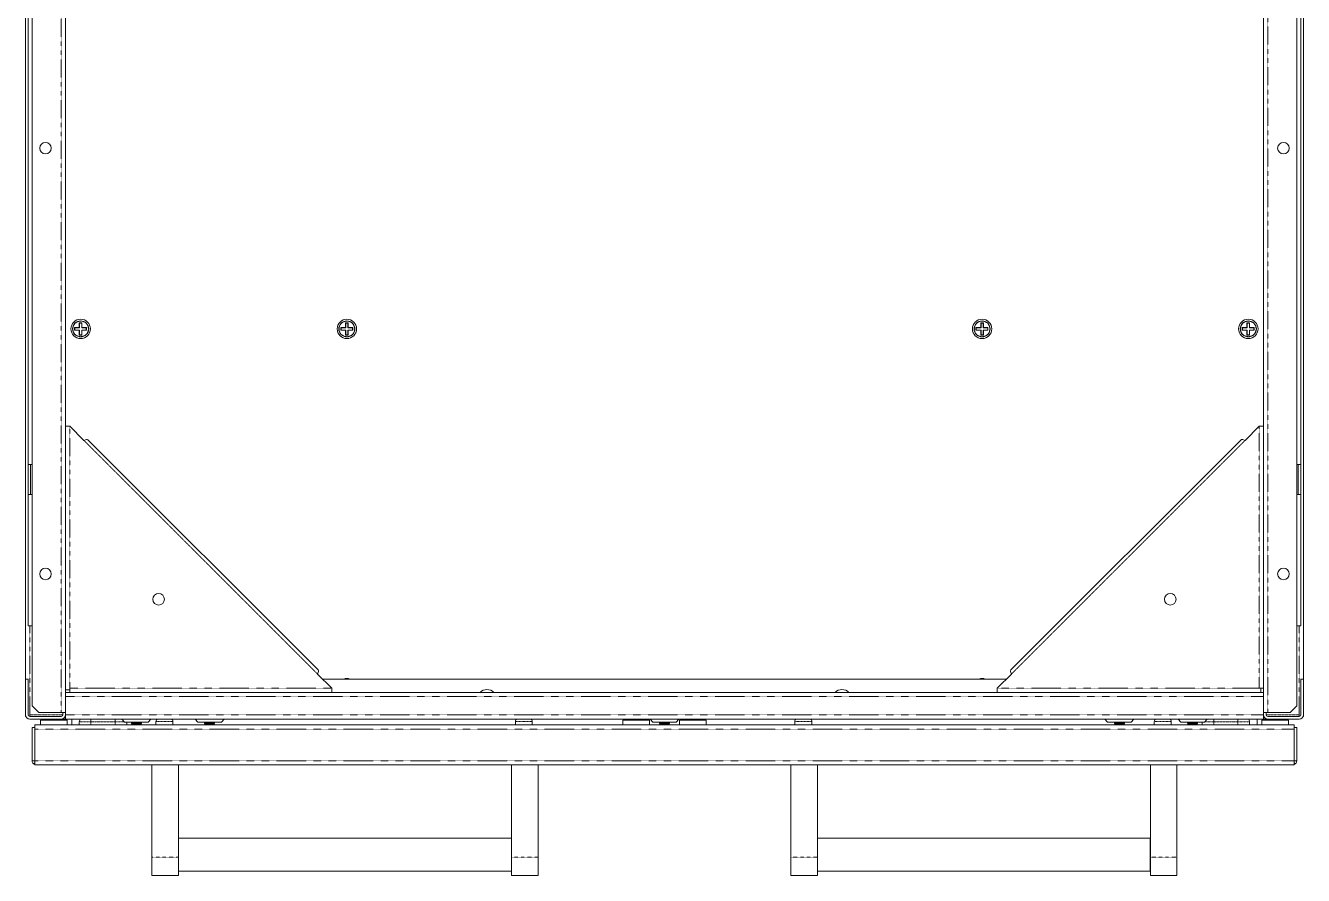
# Model space of a CAD drawing. Header units: millimetres. Extents: x 27602 to 523849, y 322139 to 568360.
# Drawn here: x 352338 to 376338, y 437678 to 453647 of the extents above; entities that cross this region are included whole.
import ezdxf

# ---------------------------------------------------------------- set-up
doc = ezdxf.new("R2010")
doc.units = ezdxf.units.MM
doc.linetypes.add('PHANTOM', pattern=[20, 10, -2, 2, -2, 2, -2])

msp = doc.modelspace()

# ---------------------------------------------------------------- linework, layer by layer
at = {"color": 7, "lineweight": 13, "ltscale": 0.03937}
for p, q in [((352338, 441367), (352338, 469569)), ((352463, 469492), (352463, 440867)), ((376213, 440867), (376213, 469492)), ((376338, 441367), (376338, 469569)), ((353088, 468696), (353088, 441038)), ((375588, 441117), (375588, 468617)), ((352386, 464835), (352386, 445398)), ((376290, 445398), (376290, 464835)), ((353088, 446117), (353088, 441165)), ((375588, 441196), (375588, 446117)), ((357834, 441539), (353511, 445862)), ((375166, 445862), (370843, 441539)), ((352386, 444835), (352386, 442367)), ((376290, 442367), (376290, 444835)), ((370759, 441367), (357917, 441367)), ((375588, 441117), (353088, 441117)), ((353167, 441117), (358088, 441117)), ((370588, 441117), (375540, 441117)), ((352510, 440505), (376164, 440505)), ((375588, 440617), (353088, 440617)), ((352541, 439755), (376133, 439755)), ((354713, 439755), (354713, 438020)), ((355213, 439755), (355213, 438020)), ((361463, 438020), (361463, 439755)), ((361963, 438020), (361963, 439755)), ((366713, 439755), (366713, 438020)), ((367213, 439755), (367213, 438020)), ((373463, 438020), (373463, 439755)), ((373963, 438020), (373963, 439755)), ((355213, 438380), (361462, 438380)), ((367213, 438380), (373462, 438380)), ((355213, 437755), (361462, 437755)), ((367213, 437755), (373462, 437755))]:
    msp.add_line(p, q, dxfattribs=at)
at = {"color": 7, "linetype": 'PHANTOM', "lineweight": 13, "ltscale": 0.03937}
for p, q in [((353009, 469492), (353009, 440742)), ((375667, 440742), (375667, 469492)), ((353167, 446117), (353167, 441196)), ((375509, 441196), (375509, 446117)), ((353433, 445851), (357823, 441461)), ((370854, 441461), (375244, 445851)), ((352417, 440696), (352417, 442367)), ((376259, 440696), (376259, 442367)), ((353167, 441196), (358088, 441196)), ((370588, 441196), (375509, 441196)), ((375588, 441038), (353088, 441038)), ((375588, 440696), (353088, 440696)), ((352510, 440426), (376164, 440426)), ((352510, 439834), (376164, 439834))]:
    msp.add_line(p, q, dxfattribs=at)
at = {"color": 7, "lineweight": 13, "ltscale": 0.00125}
for p, q in [((353258, 447972), (353258, 447922)), ((353398, 448062), (353348, 448062)), ((353483, 447922), (353483, 447972)), ((358258, 447972), (358258, 447922)), ((358398, 448062), (358348, 448062)), ((358483, 447922), (358483, 447972)), ((370188, 447972), (370188, 447922)), ((370328, 448062), (370278, 448062)), ((370413, 447922), (370413, 447972)), ((375188, 447972), (375188, 447922)), ((375328, 448062), (375278, 448062)), ((375413, 447922), (375413, 447972)), ((353348, 447832), (353398, 447832)), ((358348, 447832), (358398, 447832)), ((370278, 447832), (370328, 447832)), ((375278, 447832), (375328, 447832))]:
    msp.add_line(p, q, dxfattribs=at)
at = {"color": 7, "lineweight": 13, "ltscale": 0.00225}
for p, q in [((353348, 447972), (353258, 447972)), ((353258, 447922), (353348, 447922)), ((353353, 447967), (353263, 447967)), ((353263, 447926), (353353, 447926)), ((353348, 448062), (353348, 447972)), ((353348, 447922), (353348, 447832)), ((353353, 448057), (353353, 447967)), ((353353, 447926), (353353, 447836)), ((353394, 447967), (353394, 448057)), ((353394, 447836), (353394, 447926)), ((353398, 447972), (353398, 448062)), ((353398, 447832), (353398, 447922)), ((358348, 447972), (358258, 447972)), ((358258, 447922), (358348, 447922)), ((358353, 447967), (358263, 447967)), ((358263, 447926), (358353, 447926)), ((358348, 448062), (358348, 447972)), ((358348, 447922), (358348, 447832)), ((358353, 448057), (358353, 447967)), ((358353, 447926), (358353, 447836)), ((358394, 447967), (358394, 448057)), ((358394, 447836), (358394, 447926)), ((358398, 447972), (358398, 448062)), ((358398, 447832), (358398, 447922)), ((370278, 447972), (370188, 447972)), ((370188, 447922), (370278, 447922)), ((370283, 447967), (370193, 447967)), ((370193, 447926), (370283, 447926)), ((370278, 448062), (370278, 447972)), ((370278, 447922), (370278, 447832)), ((370283, 448057), (370283, 447967)), ((370283, 447926), (370283, 447836)), ((370324, 447967), (370324, 448057)), ((370324, 447836), (370324, 447926)), ((370328, 447972), (370328, 448062)), ((370328, 447832), (370328, 447922)), ((375278, 447972), (375188, 447972)), ((375188, 447922), (375278, 447922)), ((375283, 447967), (375193, 447967)), ((375193, 447926), (375283, 447926)), ((375278, 448062), (375278, 447972)), ((375278, 447922), (375278, 447832)), ((375283, 448057), (375283, 447967)), ((375283, 447926), (375283, 447836)), ((375324, 447967), (375324, 448057)), ((375324, 447836), (375324, 447926)), ((375328, 447972), (375328, 448062)), ((375328, 447832), (375328, 447922))]:
    msp.add_line(p, q, dxfattribs=at)
at = {"color": 7, "lineweight": 13, "ltscale": 0.000154644}
for p, q in [((353258, 447972), (353263, 447967)), ((353348, 448062), (353353, 448057)), ((353348, 447972), (353353, 447967)), ((353398, 448062), (353394, 448057)), ((353398, 447972), (353394, 447967)), ((353483, 447972), (353478, 447967)), ((358258, 447972), (358263, 447967)), ((358398, 448062), (358394, 448057)), ((358398, 447972), (358394, 447967)), ((353348, 447832), (353353, 447836)), ((353398, 447832), (353394, 447836)), ((358398, 447832), (358394, 447836))]:
    msp.add_line(p, q, dxfattribs=at)
at = {"color": 7, "lineweight": 13, "ltscale": 0.000154729}
for p, q in [((353258, 447922), (353263, 447926)), ((353348, 447922), (353353, 447926)), ((353398, 447922), (353394, 447926)), ((353483, 447922), (353478, 447926)), ((358258, 447922), (358263, 447926)), ((358398, 447922), (358394, 447926))]:
    msp.add_line(p, q, dxfattribs=at)
at = {"color": 7, "lineweight": 13, "ltscale": 0.001031}
for p, q in [((353263, 447967), (353263, 447926)), ((353394, 448057), (353353, 448057)), ((353478, 447926), (353478, 447967)), ((358263, 447967), (358263, 447926)), ((358394, 448057), (358353, 448057)), ((358478, 447926), (358478, 447967)), ((370193, 447967), (370193, 447926)), ((370324, 448057), (370283, 448057)), ((370408, 447926), (370408, 447967)), ((375193, 447967), (375193, 447926)), ((375324, 448057), (375283, 448057)), ((375408, 447926), (375408, 447967)), ((353353, 447836), (353394, 447836)), ((358353, 447836), (358394, 447836)), ((370283, 447836), (370324, 447836)), ((375283, 447836), (375324, 447836))]:
    msp.add_line(p, q, dxfattribs=at)
at = {"color": 7, "lineweight": 13, "ltscale": 0.002107}
for p, q in [((353478, 447967), (353394, 447967)), ((353394, 447926), (353478, 447926)), ((353483, 447972), (353398, 447972)), ((353398, 447922), (353483, 447922)), ((358478, 447967), (358394, 447967)), ((358394, 447926), (358478, 447926)), ((358483, 447972), (358398, 447972)), ((358398, 447922), (358483, 447922)), ((370408, 447967), (370324, 447967)), ((370324, 447926), (370408, 447926)), ((370413, 447972), (370328, 447972)), ((370328, 447922), (370413, 447922)), ((375408, 447967), (375324, 447967)), ((375324, 447926), (375408, 447926)), ((375413, 447972), (375328, 447972)), ((375328, 447922), (375413, 447922))]:
    msp.add_line(p, q, dxfattribs=at)
at = {"color": 7, "lineweight": 13, "ltscale": 0.000154623}
for p, q in [((358348, 448062), (358353, 448057)), ((358348, 447972), (358353, 447967)), ((358483, 447972), (358478, 447967)), ((370188, 447972), (370193, 447967)), ((370278, 448062), (370283, 448057)), ((370278, 447972), (370283, 447967)), ((370328, 448062), (370324, 448057)), ((370328, 447972), (370324, 447967)), ((370413, 447972), (370408, 447967)), ((375188, 447972), (375193, 447967)), ((375278, 448062), (375283, 448057)), ((375278, 447972), (375283, 447967)), ((375413, 447972), (375408, 447967)), ((358348, 447832), (358353, 447836)), ((370278, 447832), (370283, 447836)), ((370328, 447832), (370324, 447836)), ((375278, 447832), (375283, 447836))]:
    msp.add_line(p, q, dxfattribs=at)
at = {"color": 7, "lineweight": 13, "ltscale": 0.000154707}
for p, q in [((358348, 447922), (358353, 447926)), ((358483, 447922), (358478, 447926)), ((370188, 447922), (370193, 447926)), ((370278, 447922), (370283, 447926)), ((370328, 447922), (370324, 447926)), ((370413, 447922), (370408, 447926)), ((375188, 447922), (375193, 447926)), ((375278, 447922), (375283, 447926)), ((375413, 447922), (375408, 447926))]:
    msp.add_line(p, q, dxfattribs=at)
at = {"color": 7, "lineweight": 13, "ltscale": 0.000154665}
for p, q in [((375328, 448062), (375324, 448057)), ((375328, 447972), (375324, 447967)), ((375328, 447832), (375324, 447836))]:
    msp.add_line(p, q, dxfattribs=at)
at = {"color": 7, "lineweight": 13, "ltscale": 0.00015475}
msp.add_line((375328, 447922), (375324, 447926), dxfattribs=at)
at = {"color": 7, "lineweight": 13, "ltscale": 0.001975}
for p, q in [((353167, 446117), (353088, 446117)), ((375509, 446117), (375588, 446117)), ((353167, 441165), (353088, 441165)), ((358088, 441196), (358088, 441117)), ((370588, 441196), (370588, 441117)), ((375540, 441196), (375540, 441117)), ((375588, 441117), (375588, 441196)), ((353088, 441038), (353088, 441117)), ((375588, 441038), (375588, 441117)), ((353009, 440742), (353088, 440742)), ((353088, 440617), (353088, 440696)), ((375667, 440742), (375588, 440742)), ((375588, 440617), (375588, 440696)), ((352510, 440426), (352510, 440505)), ((353009, 440617), (353088, 440617)), ((376164, 440426), (376164, 440505)), ((352510, 439834), (352510, 439755)), ((376164, 439834), (376164, 439755))]:
    msp.add_line(p, q, dxfattribs=at)
at = {"color": 7, "lineweight": 13, "ltscale": 0.009375}
for p, q in [((353433, 445851), (353167, 446117)), ((375509, 446117), (375244, 445851)), ((358088, 441196), (357823, 441461)), ((370854, 441461), (370588, 441196))]:
    msp.add_line(p, q, dxfattribs=at)
at = {"color": 7, "lineweight": 13, "ltscale": 0.001925}
for p, q in [((352463, 445398), (352386, 445398)), ((376213, 445398), (376290, 445398)), ((352463, 444835), (352386, 444835)), ((376213, 444835), (376290, 444835)), ((352463, 442367), (352386, 442367)), ((376213, 442367), (376290, 442367))]:
    msp.add_line(p, q, dxfattribs=at)
at = {"color": 7, "lineweight": 13, "ltscale": 0.014062}
for p, q in [((352386, 444835), (352386, 445398)), ((352434, 444835), (352434, 445398)), ((376242, 445398), (376242, 444835)), ((376290, 445398), (376290, 444835))]:
    msp.add_line(p, q, dxfattribs=at)
at = {"color": 7, "lineweight": 13, "ltscale": 0.016775}
for p, q in [((352338, 440696), (352338, 441367)), ((352386, 440696), (352386, 441367)), ((376290, 440696), (376290, 441367)), ((376338, 440696), (376338, 441367))]:
    msp.add_line(p, q, dxfattribs=at)
at = {"color": 7, "lineweight": 13, "ltscale": 0.0012}
for p, q in [((352338, 441367), (352386, 441367)), ((376338, 441367), (376290, 441367)), ((352462, 440457), (352510, 440457)), ((376212, 440457), (376164, 440457)), ((376165, 440457), (376165, 440505)), ((352462, 439834), (352510, 439834)), ((376212, 439834), (376164, 439834))]:
    msp.add_line(p, q, dxfattribs=at)
at = {"color": 7, "lineweight": 13, "ltscale": 0.000775014}
for p, q in [((353167, 441196), (353167, 441165)), ((375509, 441196), (375540, 441196)), ((352338, 440665), (352338, 440696)), ((352417, 440665), (352417, 440696)), ((376259, 440665), (376259, 440696)), ((376259, 440696), (376259, 440665)), ((375540, 440617), (375509, 440617)), ((375540, 440617), (375509, 440617)), ((352510, 439755), (352541, 439755)), ((352510, 439755), (352541, 439755))]:
    msp.add_line(p, q, dxfattribs=at)
at = {"color": 7, "lineweight": 13, "ltscale": 0.000451216}
msp.add_line((353167, 441146), (353167, 441165), dxfattribs=at)
at = {"color": 7, "lineweight": 13, "ltscale": 0.000748762}
msp.add_line((353167, 441146), (353167, 441117), dxfattribs=at)
at = {"color": 7, "lineweight": 13, "ltscale": 0.000451156}
msp.add_line((375558, 441196), (375540, 441196), dxfattribs=at)
at = {"color": 7, "lineweight": 13, "ltscale": 0.000748822}
msp.add_line((375558, 441196), (375588, 441196), dxfattribs=at)
at = {"color": 7, "lineweight": 13, "ltscale": 0.00855}
for p, q in [((353088, 441038), (353088, 440696)), ((375588, 441038), (375588, 440696))]:
    msp.add_line(p, q, dxfattribs=at)
at = {"color": 7, "lineweight": 13, "ltscale": 0.000158385}
msp.add_line((352338, 440665), (352345, 440665), dxfattribs=at)
at = {"color": 7, "linetype": 'PHANTOM', "lineweight": 13, "ltscale": 0.015575}
msp.add_line((352417, 440696), (353040, 440696), dxfattribs=at)
at = {"color": 7, "lineweight": 13, "ltscale": 0.0148}
for p, q in [((353009, 440665), (352417, 440665)), ((375667, 440665), (376259, 440665)), ((353009, 440617), (352417, 440617)), ((375667, 440617), (376259, 440617))]:
    msp.add_line(p, q, dxfattribs=at)
at = {"color": 7, "lineweight": 13, "ltscale": 0.004419}
for p, q in [((352463, 440867), (352588, 440742)), ((376088, 440742), (376213, 440867))]:
    msp.add_line(p, q, dxfattribs=at)
at = {"color": 7, "lineweight": 13, "ltscale": 0.010525}
for p, q in [((352588, 440742), (353009, 440742)), ((376088, 440742), (375667, 440742))]:
    msp.add_line(p, q, dxfattribs=at)
at = {"color": 7, "lineweight": 13, "ltscale": 0.00115}
for p, q in [((353040, 440696), (353040, 440742)), ((375636, 440742), (375636, 440696))]:
    msp.add_line(p, q, dxfattribs=at)
at = {"color": 7, "linetype": 'PHANTOM', "lineweight": 13, "ltscale": 0.015574}
msp.add_line((375636, 440696), (376259, 440696), dxfattribs=at)
at = {"color": 7, "lineweight": 13, "ltscale": 0.000158415}
msp.add_line((376332, 440665), (376338, 440665), dxfattribs=at)
at = {"color": 7, "lineweight": 13, "ltscale": 0.00073056}
msp.add_line((376338, 440665), (376338, 440694), dxfattribs=at)
at = {"color": 7, "lineweight": 13, "ltscale": 0.015588}
for p, q in [((352462, 440457), (352462, 439834)), ((352510, 440457), (352510, 439834)), ((376212, 439834), (376212, 440457)), ((376213, 439834), (376213, 440457))]:
    msp.add_line(p, q, dxfattribs=at)
at = {"color": 7, "lineweight": 13, "ltscale": 0.014813}
for p, q in [((352510, 439834), (352510, 440426)), ((376164, 439834), (376164, 440426))]:
    msp.add_line(p, q, dxfattribs=at)
at = {"color": 7, "lineweight": 13, "ltscale": 0.0125}
for p, q in [((352619, 440598), (353119, 440598)), ((375555, 440598), (376055, 440598)), ((354713, 437678), (355213, 437678)), ((361963, 437678), (361463, 437678)), ((366713, 437678), (367213, 437678)), ((373963, 437678), (373463, 437678))]:
    msp.add_line(p, q, dxfattribs=at)
at = {"color": 7, "lineweight": 13, "ltscale": 0.002312}
for p, q in [((352619, 440505), (352619, 440598)), ((353119, 440505), (353119, 440598)), ((363556, 440598), (363556, 440505)), ((364056, 440598), (364056, 440505)), ((364620, 440598), (364620, 440505)), ((365120, 440598), (365120, 440505)), ((375555, 440505), (375555, 440598)), ((376055, 440505), (376055, 440598))]:
    msp.add_line(p, q, dxfattribs=at)
at = {"color": 7, "lineweight": 13, "ltscale": 0.000774984}
msp.add_line((353167, 440617), (353136, 440617), dxfattribs=at)
msp.add_line((353167, 440617), (353136, 440617), dxfattribs=at)
at = {"color": 7, "lineweight": 13, "ltscale": 0.002787}
for p, q in [((353206, 440617), (353206, 440505)), ((375470, 440617), (375470, 440505))]:
    msp.add_line(p, q, dxfattribs=at)
at = {"color": 7, "lineweight": 13, "ltscale": 0.001475}
for p, q in [((353348, 440505), (353348, 440564)), ((375327, 440505), (375327, 440564))]:
    msp.add_line(p, q, dxfattribs=at)
at = {"color": 7, "linetype": 'PHANTOM', "lineweight": 13, "ltscale": 0.005469}
for p, q in [((353567, 440564), (353348, 440564)), ((375327, 440564), (375108, 440564))]:
    msp.add_line(p, q, dxfattribs=at)
at = {"color": 7, "linetype": 'PHANTOM', "lineweight": 13, "ltscale": 0.001313}
for p, q in [((353567, 440564), (353567, 440617)), ((354020, 440564), (354020, 440617)), ((374656, 440564), (374656, 440617)), ((375108, 440564), (375108, 440617))]:
    msp.add_line(p, q, dxfattribs=at)
at = {"color": 7, "linetype": 'PHANTOM', "lineweight": 13, "ltscale": 0.001475}
for p, q in [((353567, 440505), (353567, 440564)), ((354020, 440505), (354020, 440564)), ((374656, 440505), (374656, 440564)), ((375108, 440505), (375108, 440564))]:
    msp.add_line(p, q, dxfattribs=at)
at = {"color": 7, "linetype": 'PHANTOM', "lineweight": 13, "ltscale": 0.011312}
for p, q in [((353567, 440564), (354020, 440564)), ((374656, 440564), (375108, 440564))]:
    msp.add_line(p, q, dxfattribs=at)
at = {"color": 7, "linetype": 'PHANTOM', "lineweight": 13, "ltscale": 0.004347}
msp.add_line((354194, 440564), (354020, 440564), dxfattribs=at)
at = {"color": 7, "lineweight": 13, "ltscale": 0.001888}
for p, q in [((354148, 440617), (354198, 440560)), ((354691, 440617), (354641, 440560)), ((355523, 440617), (355573, 440560)), ((356066, 440617), (356016, 440560)), ((364067, 440617), (364117, 440560)), ((364610, 440617), (364560, 440560)), ((372611, 440617), (372661, 440560)), ((373154, 440617), (373104, 440560)), ((373986, 440617), (374036, 440560)), ((374529, 440617), (374479, 440560))]:
    msp.add_line(p, q, dxfattribs=at)
at = {"color": 7, "lineweight": 13, "ltscale": 0.011094}
for p, q in [((354198, 440560), (354641, 440560)), ((355573, 440560), (356016, 440560)), ((364117, 440560), (364560, 440560)), ((372661, 440560), (373104, 440560)), ((374036, 440560), (374479, 440560))]:
    msp.add_line(p, q, dxfattribs=at)
at = {"color": 7, "lineweight": 13, "ltscale": 0.001362}
for p, q in [((354238, 440505), (354238, 440560)), ((374437, 440505), (374437, 440560))]:
    msp.add_line(p, q, dxfattribs=at)
at = {"color": 7, "lineweight": 13, "ltscale": 6.85911e-06}
for p, q in [((354326, 440544), (354325, 440544)), ((355701, 440544), (355700, 440544))]:
    msp.add_line(p, q, dxfattribs=at)
at = {"color": 7, "lineweight": 13, "ltscale": 4.99815e-05}
for p, q in [((354325, 440544), (354325, 440542)), ((354325, 440522), (354325, 440520)), ((354513, 440533), (354513, 440531)), ((354513, 440511), (354513, 440509)), ((355700, 440544), (355700, 440542)), ((355700, 440522), (355700, 440520)), ((355888, 440533), (355888, 440531)), ((355888, 440511), (355888, 440509)), ((364244, 440544), (364244, 440542)), ((364244, 440522), (364244, 440520)), ((364432, 440533), (364432, 440531)), ((364432, 440511), (364432, 440509)), ((372788, 440544), (372788, 440542)), ((372788, 440522), (372788, 440520)), ((372976, 440533), (372976, 440531)), ((372976, 440511), (372976, 440509)), ((374163, 440544), (374163, 440542)), ((374163, 440522), (374163, 440520)), ((374351, 440533), (374351, 440531)), ((374351, 440511), (374351, 440509))]:
    msp.add_line(p, q, dxfattribs=at)
at = {"color": 7, "lineweight": 13, "ltscale": 7.18788e-06}
for p, q in [((354326, 440541), (354325, 440542)), ((364245, 440541), (364244, 440542))]:
    msp.add_line(p, q, dxfattribs=at)
at = {"color": 7, "lineweight": 13, "ltscale": 7.03789e-06}
for p, q in [((354326, 440522), (354325, 440522)), ((364245, 440522), (364244, 440522)), ((372789, 440522), (372788, 440522)), ((374164, 440522), (374163, 440522))]:
    msp.add_line(p, q, dxfattribs=at)
at = {"color": 7, "lineweight": 13, "ltscale": 7.50349e-06}
for p, q in [((354326, 440519), (354325, 440520)), ((355701, 440519), (355700, 440520))]:
    msp.add_line(p, q, dxfattribs=at)
at = {"color": 7, "lineweight": 13, "ltscale": 0.000501612}
for p, q in [((354343, 440554), (354326, 440544)), ((354513, 440530), (354496, 440520)), ((355718, 440554), (355701, 440544)), ((364262, 440554), (364245, 440544)), ((364432, 440530), (364415, 440520)), ((372806, 440554), (372789, 440544)), ((372976, 440530), (372959, 440520)), ((374181, 440554), (374164, 440544)), ((374351, 440530), (374334, 440520))]:
    msp.add_line(p, q, dxfattribs=at)
at = {"color": 7, "lineweight": 13, "ltscale": 0.000488069}
for p, q in [((354326, 440541), (354342, 440532)), ((355701, 440541), (355717, 440532)), ((364245, 440541), (364261, 440532))]:
    msp.add_line(p, q, dxfattribs=at)
at = {"color": 7, "lineweight": 13, "ltscale": 0.000501569}
for p, q in [((354343, 440532), (354326, 440522)), ((355718, 440532), (355701, 440522))]:
    msp.add_line(p, q, dxfattribs=at)
at = {"color": 7, "lineweight": 13, "ltscale": 0.000487965}
for p, q in [((354326, 440519), (354342, 440510)), ((355701, 440519), (355717, 440510)), ((364245, 440519), (364261, 440510))]:
    msp.add_line(p, q, dxfattribs=at)
at = {"color": 7, "lineweight": 13, "ltscale": 0.000299687}
for p, q in [((354332, 440560), (354342, 440554)), ((355707, 440560), (355717, 440554)), ((364251, 440560), (364261, 440554)), ((372795, 440560), (372805, 440554)), ((374170, 440560), (374180, 440554))]:
    msp.add_line(p, q, dxfattribs=at)
at = {"color": 7, "lineweight": 13, "ltscale": 0.000236692}
msp.add_line((354343, 440510), (354335, 440505), dxfattribs=at)
at = {"color": 7, "lineweight": 13, "ltscale": 0.000501629}
for p, q in [((354513, 440552), (354496, 440542)), ((355888, 440552), (355871, 440542))]:
    msp.add_line(p, q, dxfattribs=at)
at = {"color": 7, "lineweight": 13, "ltscale": 0.000488129}
for p, q in [((354496, 440543), (354513, 440533)), ((364415, 440543), (364432, 440533))]:
    msp.add_line(p, q, dxfattribs=at)
at = {"color": 7, "lineweight": 13, "ltscale": 0.000487922}
for p, q in [((354496, 440521), (354513, 440511)), ((355871, 440521), (355888, 440511))]:
    msp.add_line(p, q, dxfattribs=at)
at = {"color": 7, "lineweight": 13, "ltscale": 0.000237414}
for p, q in [((354505, 440560), (354513, 440555)), ((355880, 440560), (355888, 440555))]:
    msp.add_line(p, q, dxfattribs=at)
at = {"color": 7, "lineweight": 13, "ltscale": 0.000164862}
for p, q in [((354513, 440508), (354507, 440505)), ((374351, 440508), (374345, 440505))]:
    msp.add_line(p, q, dxfattribs=at)
at = {"color": 7, "lineweight": 13, "ltscale": 7.57482e-06}
for p, q in [((354513, 440555), (354513, 440555)), ((355888, 440555), (355888, 440555))]:
    msp.add_line(p, q, dxfattribs=at)
at = {"color": 7, "lineweight": 13, "ltscale": 5.00416e-05}
for p, q in [((354513, 440555), (354513, 440553)), ((355888, 440555), (355888, 440553)), ((364432, 440555), (364432, 440553)), ((372976, 440555), (372976, 440553)), ((374351, 440555), (374351, 440553))]:
    msp.add_line(p, q, dxfattribs=at)
at = {"color": 7, "lineweight": 13, "ltscale": 7.36954e-06}
for p, q in [((354513, 440552), (354513, 440553)), ((355888, 440552), (355888, 440553)), ((364432, 440552), (364432, 440553)), ((372976, 440552), (372976, 440553)), ((374351, 440552), (374351, 440553))]:
    msp.add_line(p, q, dxfattribs=at)
at = {"color": 7, "lineweight": 13, "ltscale": 7.3305e-06}
for p, q in [((354513, 440530), (354513, 440531)), ((364432, 440530), (364432, 440531)), ((372976, 440530), (372976, 440531)), ((374351, 440530), (374351, 440531))]:
    msp.add_line(p, q, dxfattribs=at)
at = {"color": 7, "lineweight": 13, "ltscale": 7.76774e-06}
for p, q in [((354513, 440511), (354513, 440511)), ((364432, 440511), (364432, 440511))]:
    msp.add_line(p, q, dxfattribs=at)
at = {"color": 7, "lineweight": 13, "ltscale": 7.30442e-06}
for p, q in [((354513, 440508), (354513, 440509)), ((364432, 440508), (364432, 440509))]:
    msp.add_line(p, q, dxfattribs=at)
at = {"color": 7, "linetype": 'PHANTOM', "lineweight": 13, "ltscale": 0.003958}
for p, q in [((354946, 440571), (354787, 440571)), ((361696, 440571), (361537, 440571)), ((366946, 440571), (366787, 440571)), ((373696, 440571), (373537, 440571))]:
    msp.add_line(p, q, dxfattribs=at)
at = {"color": 7, "lineweight": 13, "ltscale": 0.001637}
for p, q in [((354787, 440505), (354787, 440571)), ((355106, 440505), (355106, 440571)), ((361537, 440505), (361537, 440571)), ((361856, 440505), (361856, 440571)), ((366787, 440505), (366787, 440571)), ((367106, 440505), (367106, 440571)), ((373537, 440505), (373537, 440571)), ((373856, 440505), (373856, 440571))]:
    msp.add_line(p, q, dxfattribs=at)
at = {"color": 7, "linetype": 'PHANTOM', "lineweight": 13, "ltscale": 2.93461e-05}
for p, q in [((354947, 440571), (354946, 440571)), ((361697, 440571), (361696, 440571))]:
    msp.add_line(p, q, dxfattribs=at)
at = {"color": 7, "linetype": 'PHANTOM', "lineweight": 13, "ltscale": 0.003988}
for p, q in [((355106, 440571), (354947, 440571)), ((361856, 440571), (361697, 440571)), ((367106, 440571), (366947, 440571))]:
    msp.add_line(p, q, dxfattribs=at)
at = {"color": 7, "lineweight": 13, "ltscale": 7.17829e-06}
msp.add_line((355701, 440541), (355700, 440542), dxfattribs=at)
at = {"color": 7, "lineweight": 13, "ltscale": 7.02829e-06}
msp.add_line((355701, 440522), (355700, 440522), dxfattribs=at)
at = {"color": 7, "lineweight": 13, "ltscale": 0.000236609}
msp.add_line((355718, 440510), (355710, 440505), dxfattribs=at)
at = {"color": 7, "lineweight": 13, "ltscale": 0.000488116}
msp.add_line((355871, 440543), (355888, 440533), dxfattribs=at)
at = {"color": 7, "lineweight": 13, "ltscale": 0.000501625}
msp.add_line((355888, 440530), (355871, 440520), dxfattribs=at)
at = {"color": 7, "lineweight": 13, "ltscale": 0.00016478}
for p, q in [((355888, 440508), (355882, 440505)), ((364432, 440508), (364426, 440505)), ((372976, 440508), (372970, 440505))]:
    msp.add_line(p, q, dxfattribs=at)
at = {"color": 7, "lineweight": 13, "ltscale": 7.32079e-06}
msp.add_line((355888, 440530), (355888, 440531), dxfattribs=at)
at = {"color": 7, "lineweight": 13, "ltscale": 7.75782e-06}
msp.add_line((355888, 440511), (355888, 440511), dxfattribs=at)
at = {"color": 7, "lineweight": 13, "ltscale": 7.29461e-06}
msp.add_line((355888, 440508), (355888, 440509), dxfattribs=at)
at = {"color": 7, "lineweight": 13, "ltscale": 0.00625}
for p, q in [((363806, 440598), (363556, 440598)), ((363806, 440598), (364056, 440598)), ((364870, 440598), (364620, 440598)), ((364870, 440598), (365120, 440598))]:
    msp.add_line(p, q, dxfattribs=at)
at = {"color": 7, "lineweight": 13, "ltscale": 6.86869e-06}
for p, q in [((364245, 440544), (364244, 440544)), ((372789, 440544), (372788, 440544)), ((374164, 440544), (374163, 440544))]:
    msp.add_line(p, q, dxfattribs=at)
at = {"color": 7, "lineweight": 13, "ltscale": 7.51339e-06}
msp.add_line((364245, 440519), (364244, 440520), dxfattribs=at)
at = {"color": 7, "lineweight": 13, "ltscale": 0.000501582}
msp.add_line((364262, 440532), (364245, 440522), dxfattribs=at)
at = {"color": 7, "lineweight": 13, "ltscale": 0.000236596}
msp.add_line((364262, 440510), (364254, 440505), dxfattribs=at)
at = {"color": 7, "lineweight": 13, "ltscale": 0.000501642}
for p, q in [((364432, 440552), (364415, 440542)), ((372976, 440552), (372959, 440542)), ((374351, 440552), (374334, 440542))]:
    msp.add_line(p, q, dxfattribs=at)
at = {"color": 7, "lineweight": 13, "ltscale": 0.000487935}
msp.add_line((364415, 440521), (364432, 440511), dxfattribs=at)
at = {"color": 7, "lineweight": 13, "ltscale": 0.000237427}
msp.add_line((364424, 440560), (364432, 440555), dxfattribs=at)
at = {"color": 7, "lineweight": 13, "ltscale": 7.58456e-06}
for p, q in [((364432, 440555), (364432, 440555)), ((372976, 440555), (372976, 440555)), ((374351, 440555), (374351, 440555))]:
    msp.add_line(p, q, dxfattribs=at)
at = {"color": 7, "linetype": 'PHANTOM', "lineweight": 13, "ltscale": 2.93161e-05}
for p, q in [((366947, 440571), (366946, 440571)), ((373697, 440571), (373696, 440571))]:
    msp.add_line(p, q, dxfattribs=at)
at = {"color": 7, "lineweight": 13, "ltscale": 7.16872e-06}
for p, q in [((372789, 440541), (372788, 440542)), ((374164, 440541), (374163, 440542))]:
    msp.add_line(p, q, dxfattribs=at)
at = {"color": 7, "lineweight": 13, "ltscale": 7.49361e-06}
for p, q in [((372789, 440519), (372788, 440520)), ((374164, 440519), (374163, 440520))]:
    msp.add_line(p, q, dxfattribs=at)
at = {"color": 7, "lineweight": 13, "ltscale": 0.000488043}
for p, q in [((372789, 440541), (372805, 440532)), ((374164, 440541), (374180, 440532))]:
    msp.add_line(p, q, dxfattribs=at)
at = {"color": 7, "lineweight": 13, "ltscale": 0.00050153}
for p, q in [((372806, 440532), (372789, 440522)), ((374181, 440532), (374164, 440522))]:
    msp.add_line(p, q, dxfattribs=at)
at = {"color": 7, "lineweight": 13, "ltscale": 0.000487991}
msp.add_line((372789, 440519), (372805, 440510), dxfattribs=at)
at = {"color": 7, "lineweight": 13, "ltscale": 0.000236648}
msp.add_line((372806, 440510), (372798, 440505), dxfattribs=at)
at = {"color": 7, "lineweight": 13, "ltscale": 0.000488103}
msp.add_line((372959, 440543), (372976, 440533), dxfattribs=at)
at = {"color": 7, "lineweight": 13, "ltscale": 0.000487909}
msp.add_line((372959, 440521), (372976, 440511), dxfattribs=at)
at = {"color": 7, "lineweight": 13, "ltscale": 0.000237453}
msp.add_line((372968, 440560), (372976, 440555), dxfattribs=at)
at = {"color": 7, "lineweight": 13, "ltscale": 7.78764e-06}
msp.add_line((372976, 440511), (372976, 440511), dxfattribs=at)
at = {"color": 7, "lineweight": 13, "ltscale": 7.3241e-06}
msp.add_line((372976, 440508), (372976, 440509), dxfattribs=at)
at = {"color": 7, "linetype": 'PHANTOM', "lineweight": 13, "ltscale": 0.003987}
msp.add_line((373856, 440571), (373697, 440571), dxfattribs=at)
at = {"color": 7, "lineweight": 13, "ltscale": 0.000487939}
msp.add_line((374164, 440519), (374180, 440510), dxfattribs=at)
at = {"color": 7, "lineweight": 13, "ltscale": 0.000236679}
msp.add_line((374181, 440510), (374173, 440505), dxfattribs=at)
at = {"color": 7, "lineweight": 13, "ltscale": 0.000488155}
msp.add_line((374334, 440543), (374351, 440533), dxfattribs=at)
at = {"color": 7, "lineweight": 13, "ltscale": 0.000487961}
msp.add_line((374334, 440521), (374351, 440511), dxfattribs=at)
at = {"color": 7, "lineweight": 13, "ltscale": 0.000237401}
msp.add_line((374343, 440560), (374351, 440555), dxfattribs=at)
at = {"color": 7, "lineweight": 13, "ltscale": 7.74791e-06}
msp.add_line((374351, 440511), (374351, 440511), dxfattribs=at)
at = {"color": 7, "lineweight": 13, "ltscale": 7.28482e-06}
msp.add_line((374351, 440508), (374351, 440509), dxfattribs=at)
at = {"color": 7, "linetype": 'PHANTOM', "lineweight": 13, "ltscale": 0.00432}
msp.add_line((374656, 440564), (374483, 440564), dxfattribs=at)
at = {"color": 7, "lineweight": 13, "ltscale": 0.001974}
msp.add_line((375588, 440617), (375667, 440617), dxfattribs=at)
at = {"color": 7, "lineweight": 13, "ltscale": 2.48706e-05}
msp.add_line((376164, 440505), (376165, 440505), dxfattribs=at)
at = {"color": 7, "lineweight": 13, "ltscale": 2.49307e-05}
for p, q in [((376213, 440457), (376212, 440457)), ((376134, 439755), (376133, 439755))]:
    msp.add_line(p, q, dxfattribs=at)
at = {"color": 7, "lineweight": 13, "ltscale": 0.000726756}
msp.add_line((352492, 439772), (352510, 439794), dxfattribs=at)
at = {"color": 7, "lineweight": 13, "ltscale": 0.000775074}
msp.add_line((376133, 439755), (376164, 439755), dxfattribs=at)
msp.add_line((376133, 439755), (376164, 439755), dxfattribs=at)
at = {"color": 7, "lineweight": 13, "ltscale": 0.000726737}
msp.add_line((376164, 439794), (376182, 439772), dxfattribs=at)
at = {"color": 7, "lineweight": 13, "ltscale": 0.015625}
for p, q in [((361462, 437755), (361462, 438380)), ((373462, 437755), (373462, 438380))]:
    msp.add_line(p, q, dxfattribs=at)
at = {"color": 7, "lineweight": 13, "ltscale": 0.008562}
for p, q in [((354713, 437678), (354713, 438020)), ((355213, 437678), (355213, 438020)), ((361463, 438020), (361463, 437678)), ((361963, 438020), (361963, 437678)), ((366713, 437678), (366713, 438020)), ((367213, 437678), (367213, 438020)), ((373463, 438020), (373463, 437678)), ((373963, 438020), (373963, 437678))]:
    msp.add_line(p, q, dxfattribs=at)
at = {"color": 7, "linetype": 'PHANTOM', "lineweight": 13, "ltscale": 0.0125}
for p, q in [((354713, 438020), (355213, 438020)), ((361963, 438020), (361463, 438020)), ((366713, 438020), (367213, 438020)), ((373963, 438020), (373463, 438020))]:
    msp.add_line(p, q, dxfattribs=at)
at = {"color": 7, "lineweight": 13, "ltscale": 0.03937}
for points in [[(353511, 445862), (353507, 445865), (353495, 445868), (353483, 445866), (353463, 445861), (353433, 445851)], [(375166, 445862), (375175, 445867), (375179, 445867), (375189, 445867), (375197, 445866), (375224, 445858), (375244, 445851)], [(357834, 441539), (357839, 441530), (357839, 441526), (357839, 441515), (357838, 441508), (357830, 441481), (357823, 441461)], [(370843, 441539), (370840, 441535), (370837, 441523), (370838, 441511), (370843, 441491), (370854, 441461)], [(354325, 440542), (354325, 440542), (354325, 440542), (354326, 440542), (354326, 440542), (354327, 440542), (354350, 440544), (354447, 440548), (354502, 440551), (354513, 440552), (354513, 440552)], [(354325, 440520), (354325, 440520), (354325, 440520), (354326, 440520), (354326, 440520), (354327, 440520), (354345, 440522), (354433, 440526), (354491, 440528), (354512, 440530), (354513, 440530), (354513, 440530)], [(354513, 440555), (354513, 440554), (354513, 440554), (354513, 440554), (354513, 440554), (354508, 440553), (354471, 440551), (354372, 440547), (354333, 440545), (354326, 440544), (354326, 440544)], [(354513, 440533), (354513, 440532), (354513, 440532), (354513, 440532), (354513, 440532), (354512, 440532), (354495, 440530), (354421, 440527), (354355, 440524), (354331, 440523), (354327, 440522), (354326, 440522)], [(354430, 440560), (354363, 440556), (354344, 440554), (354343, 440554)], [(354496, 440542), (354495, 440542), (354493, 440541), (354469, 440539), (354385, 440535), (354350, 440533), (354344, 440532), (354343, 440532)], [(354496, 440520), (354495, 440520), (354494, 440520), (354484, 440519), (354428, 440515), (354363, 440512), (354344, 440510), (354343, 440510)], [(354513, 440511), (354513, 440510), (354513, 440510), (354513, 440510), (354511, 440510), (354484, 440508), (354419, 440505)], [(354470, 440505), (354505, 440507), (354512, 440508), (354513, 440508), (354513, 440508)], [(355700, 440542), (355700, 440542), (355700, 440542), (355701, 440542), (355701, 440542), (355702, 440542), (355725, 440544), (355822, 440548), (355877, 440551), (355888, 440552), (355888, 440552)], [(355700, 440520), (355700, 440520), (355700, 440520), (355701, 440520), (355701, 440520), (355702, 440520), (355720, 440522), (355808, 440526), (355866, 440528), (355887, 440530), (355888, 440530), (355888, 440530)], [(355888, 440555), (355888, 440554), (355888, 440554), (355888, 440554), (355888, 440554), (355883, 440553), (355846, 440551), (355747, 440547), (355708, 440545), (355701, 440544), (355701, 440544)], [(355888, 440533), (355888, 440532), (355888, 440532), (355888, 440532), (355888, 440532), (355887, 440532), (355870, 440530), (355796, 440527), (355730, 440524), (355706, 440523), (355702, 440522), (355701, 440522)], [(355805, 440560), (355738, 440556), (355719, 440554), (355718, 440554)], [(355871, 440542), (355870, 440542), (355868, 440541), (355844, 440539), (355760, 440535), (355725, 440533), (355719, 440532), (355718, 440532)], [(355871, 440520), (355870, 440520), (355869, 440520), (355859, 440519), (355803, 440515), (355738, 440512), (355719, 440510), (355718, 440510)], [(355888, 440511), (355888, 440510), (355888, 440510), (355888, 440510), (355886, 440510), (355859, 440508), (355794, 440505)], [(355845, 440505), (355880, 440507), (355887, 440508), (355888, 440508), (355888, 440508)], [(364244, 440542), (364244, 440542), (364244, 440542), (364245, 440542), (364245, 440542), (364246, 440542), (364269, 440544), (364366, 440548), (364421, 440551), (364432, 440552), (364432, 440552)], [(364244, 440520), (364244, 440520), (364244, 440520), (364245, 440520), (364245, 440520), (364246, 440520), (364264, 440522), (364352, 440526), (364410, 440528), (364431, 440530), (364432, 440530), (364432, 440530)], [(364432, 440555), (364432, 440554), (364432, 440554), (364432, 440554), (364432, 440554), (364427, 440553), (364390, 440551), (364291, 440547), (364252, 440545), (364245, 440544), (364245, 440544)], [(364432, 440533), (364432, 440532), (364432, 440532), (364432, 440532), (364432, 440532), (364431, 440532), (364414, 440530), (364340, 440527), (364274, 440524), (364250, 440523), (364246, 440522), (364245, 440522)], [(364349, 440560), (364282, 440556), (364263, 440554), (364262, 440554)], [(364415, 440542), (364414, 440542), (364412, 440541), (364388, 440539), (364304, 440535), (364269, 440533), (364263, 440532), (364262, 440532)], [(364415, 440520), (364414, 440520), (364413, 440520), (364403, 440519), (364347, 440515), (364282, 440512), (364263, 440510), (364262, 440510)], [(364432, 440511), (364432, 440510), (364432, 440510), (364432, 440510), (364430, 440510), (364403, 440508), (364338, 440505)], [(364389, 440505), (364424, 440507), (364431, 440508), (364432, 440508), (364432, 440508)], [(372788, 440542), (372788, 440542), (372788, 440542), (372789, 440542), (372789, 440542), (372790, 440542), (372813, 440544), (372910, 440548), (372965, 440551), (372976, 440552), (372976, 440552)], [(372788, 440520), (372788, 440520), (372788, 440520), (372789, 440520), (372789, 440520), (372790, 440520), (372808, 440522), (372896, 440526), (372954, 440528), (372975, 440530), (372976, 440530), (372976, 440530)], [(372976, 440555), (372976, 440554), (372976, 440554), (372976, 440554), (372976, 440554), (372971, 440553), (372934, 440551), (372835, 440547), (372796, 440545), (372789, 440544), (372789, 440544)], [(372976, 440533), (372976, 440532), (372976, 440532), (372976, 440532), (372976, 440532), (372975, 440532), (372958, 440530), (372884, 440527), (372818, 440524), (372794, 440523), (372790, 440522), (372789, 440522)], [(372893, 440560), (372826, 440556), (372807, 440554), (372806, 440554)], [(372959, 440542), (372958, 440542), (372956, 440541), (372932, 440539), (372848, 440535), (372813, 440533), (372807, 440532), (372806, 440532)], [(372959, 440520), (372958, 440520), (372957, 440520), (372947, 440519), (372891, 440515), (372826, 440512), (372807, 440510), (372806, 440510)], [(372976, 440511), (372976, 440510), (372976, 440510), (372976, 440510), (372974, 440510), (372947, 440508), (372882, 440505)], [(372933, 440505), (372968, 440507), (372975, 440508), (372976, 440508), (372976, 440508)], [(374163, 440542), (374163, 440542), (374163, 440542), (374164, 440542), (374164, 440542), (374165, 440542), (374188, 440544), (374285, 440548), (374340, 440551), (374351, 440552), (374351, 440552)], [(374163, 440520), (374163, 440520), (374163, 440520), (374164, 440520), (374164, 440520), (374165, 440520), (374183, 440522), (374271, 440526), (374329, 440528), (374350, 440530), (374351, 440530), (374351, 440530)], [(374351, 440555), (374351, 440554), (374351, 440554), (374351, 440554), (374351, 440554), (374346, 440553), (374309, 440551), (374210, 440547), (374171, 440545), (374164, 440544), (374164, 440544)], [(374351, 440533), (374351, 440532), (374351, 440532), (374351, 440532), (374351, 440532), (374350, 440532), (374333, 440530), (374259, 440527), (374193, 440524), (374169, 440523), (374165, 440522), (374164, 440522)], [(374268, 440560), (374201, 440556), (374182, 440554), (374181, 440554)], [(374334, 440542), (374333, 440542), (374331, 440541), (374307, 440539), (374223, 440535), (374188, 440533), (374182, 440532), (374181, 440532)], [(374334, 440520), (374333, 440520), (374332, 440520), (374322, 440519), (374266, 440515), (374201, 440512), (374182, 440510), (374181, 440510)], [(374351, 440511), (374351, 440510), (374351, 440510), (374351, 440510), (374349, 440510), (374322, 440508), (374257, 440505)], [(374308, 440505), (374343, 440507), (374350, 440508), (374351, 440508), (374351, 440508)]]:
    msp.add_lwpolyline(points, dxfattribs=at)
for centre, radius in [((352713, 451343), 109), ((375963, 451343), 109), ((353373, 447947), 182), ((358373, 447947), 182), ((370303, 447947), 182), ((375303, 447947), 182), ((352713, 443343), 109), ((375963, 443343), 109), ((354838, 442867), 109), ((373838, 442867), 109)]:
    msp.add_circle(centre, radius, dxfattribs=at)
at = {"color": 7, "linetype": 'PHANTOM', "lineweight": 13, "ltscale": 0.03937}
for centre in [(353373, 447947), (358373, 447947), (370303, 447947), (375303, 447947)]:
    msp.add_circle(centre, 146, dxfattribs=at)
at = {"color": 7, "lineweight": 13, "ltscale": 0.03937}
for centre, radius, start, end in [((353373, 447947), 151, 360, 180), ((358373, 447947), 151, 360, 180), ((370303, 447947), 151, 360, 180), ((375303, 447947), 151, 360, 180), ((353373, 447947), 151, 180, 0), ((358373, 447947), 151, 180, 0), ((370303, 447947), 151, 180, 0), ((375303, 447947), 151, 180, 0), ((358373, 441197), 182, 69.5104, 110.4908), ((370303, 441197), 182, 69.5092, 110.4896), ((361004, 440992), 180, 43.9848, 136.0152), ((367671, 440992), 180, 43.9848, 136.0152), ((352417, 440696), 79, 180, 270), ((352417, 440696), 31, 180, 270), ((353009, 440696), 79, 270, 0), ((353009, 440696), 31, 270, 0), ((375667, 440696), 79, 180, 270), ((375667, 440696), 31, 180, 270), ((376259, 440696), 79, 270, 0), ((376259, 440696), 31, 270, 0), ((353167, 440696), 79, 269.4067, 270), ((353411, 440564), 62.5, 122.8544, 180), ((354513, 440532), 0.315, 11.7024, 71.6969), ((354837, 440571), 50, 113.0552, 180), ((355056, 440571), 50, 0, 66.9448), ((355888, 440532), 0.315, 11.7024, 71.6969), ((361587, 440571), 50, 113.0552, 180), ((361806, 440571), 50, 0, 66.9448), ((364432, 440532), 0.315, 11.7024, 71.6969), ((366837, 440571), 50, 113.0552, 180), ((367056, 440571), 50, 0, 66.9448), ((372976, 440532), 0.315, 11.7024, 71.6969), ((373587, 440571), 50, 113.0552, 180), ((373806, 440571), 50, 0, 66.9448), ((374351, 440532), 0.315, 11.7024, 71.6969), ((375265, 440564), 62.5, 0, 57.1456), ((375509, 440696), 79, 270, 270.5933), ((352541, 439834), 79, 180, 246.8958), ((352542, 439834), 79, 269.3801, 270), ((364134, 439834), 79, 270, 270.6199), ((364542, 439834), 79, 269.3801, 270), ((376134, 439834), 79, 292.3214, 0), ((376133, 439834), 79, 293.1042, 0)]:
    msp.add_arc(centre, radius, start, end, dxfattribs=at)

doc.saveas('drawing.dxf')
